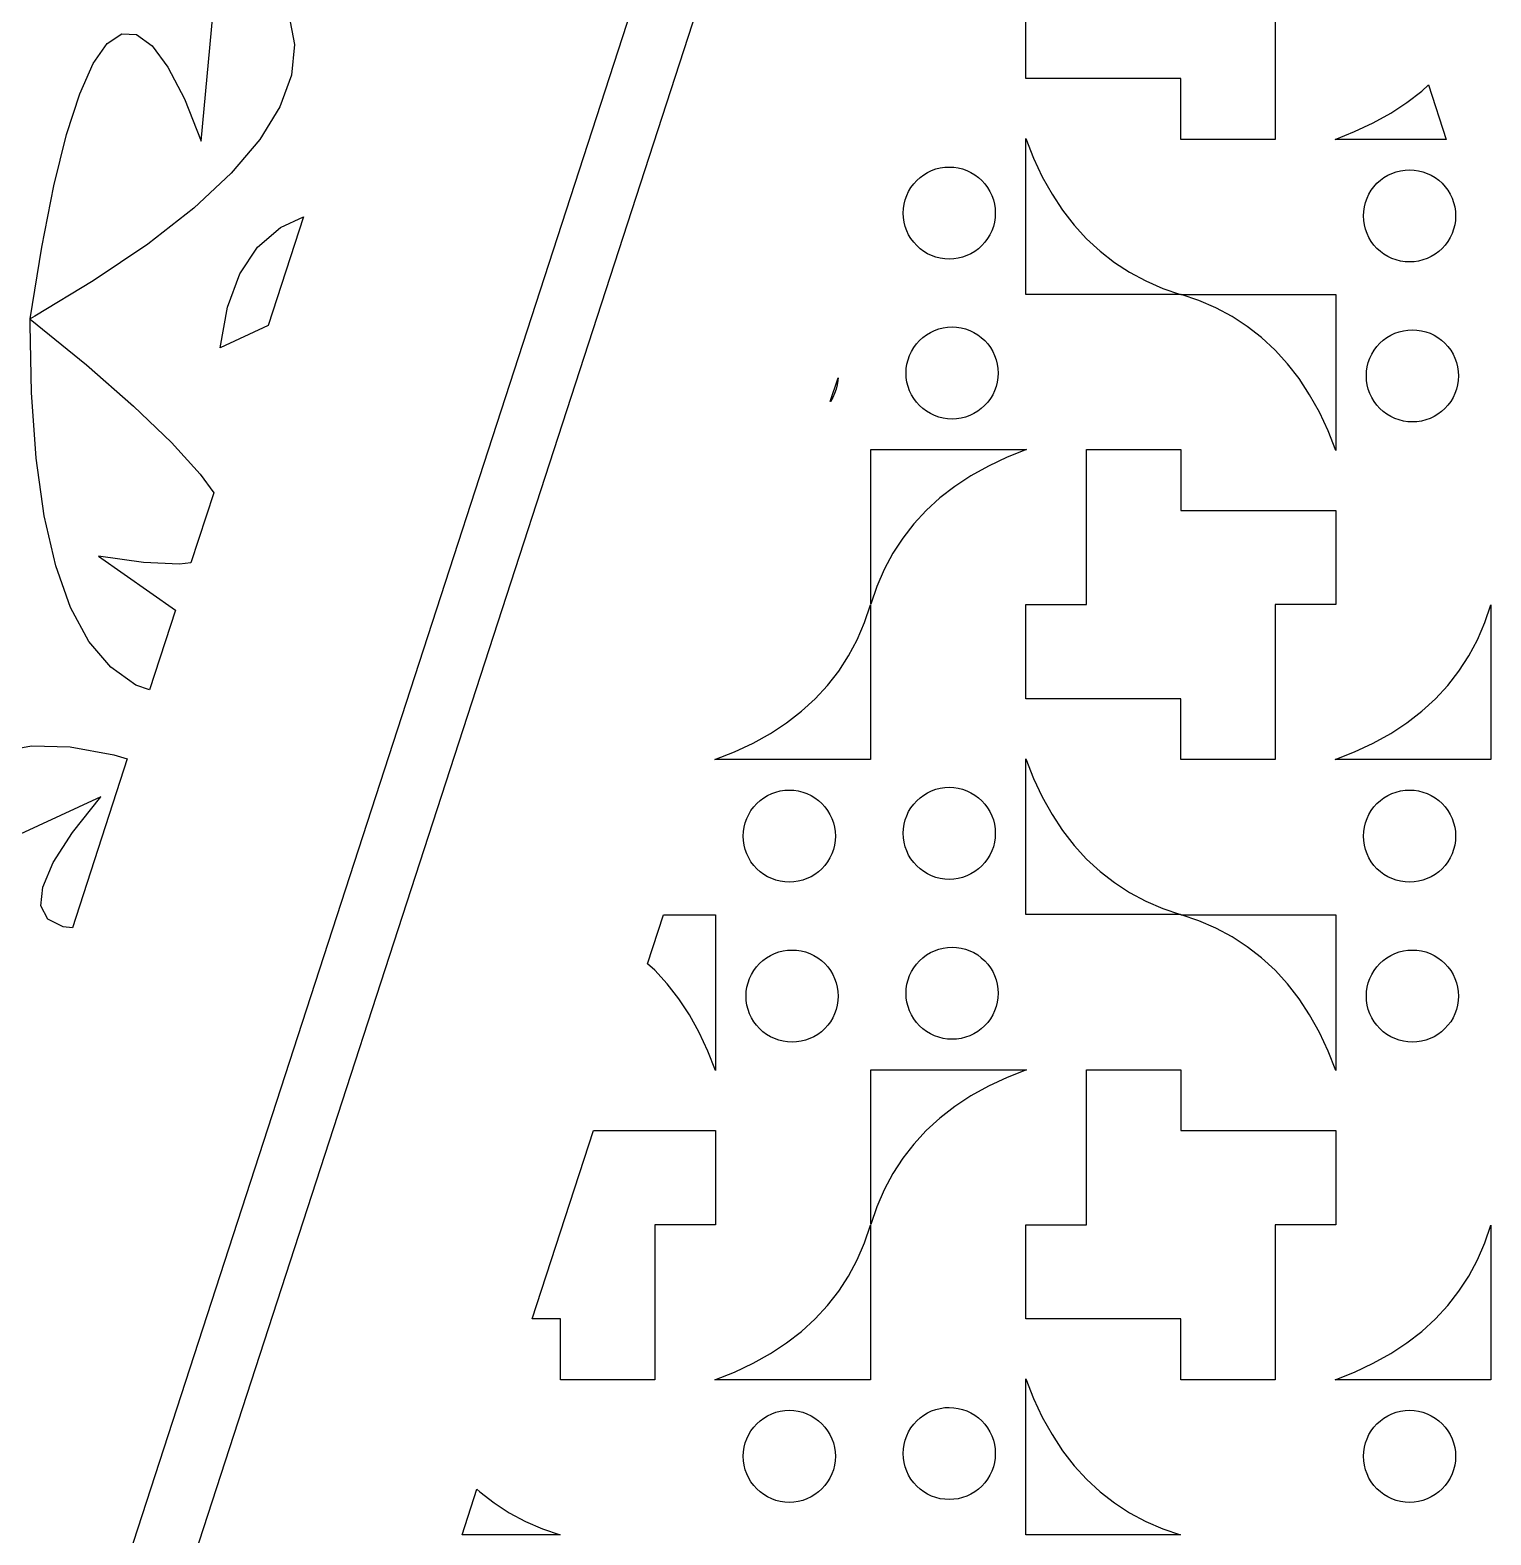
# Model space of a CAD drawing. Header units: metres. Extents: x 20 to 1108, y 20 to 485.
# Drawn here: x 117.5 to 188.2, y 338.8 to 411.6 of the extents above; entities that cross this region are included whole.
import ezdxf

# ---------------------------------------------------------------- set-up
doc = ezdxf.new("R2010")
doc.units = ezdxf.units.M

msp = doc.modelspace()

# ---------------------------------------------------------------- linework, layer by layer
for p, q in [((95, 253.826), (170, 484.652)), ((173.154, 484.652), (98.1544, 253.826)), ((125.778, 406.243), (126.695, 416.355)), ((165.657, 409.27), (165.657, 413.823)), ((177.711, 413.829), (177.711, 406.329)), ((130.009, 412.357), (130.282, 410.924)), ((121.228, 410.959), (121.928, 411.426)), ((121.928, 411.426), (122.65, 411.393)), ((122.65, 411.393), (123.396, 410.859)), ((120.551, 409.993), (121.228, 410.959)), ((123.396, 410.859), (124.165, 409.824)), ((130.282, 410.924), (130.142, 409.439)), ((119.896, 408.525), (120.551, 409.993)), ((124.165, 409.824), (124.958, 408.289)), ((130.142, 409.439), (129.583, 407.905)), ((173.157, 409.27), (165.657, 409.27)), ((173.157, 406.329), (173.157, 409.27)), ((119.263, 406.556), (119.896, 408.525)), ((184.086, 408.109), (184.807, 408.667)), ((184.807, 408.667), (185.13, 408.963)), ((185.13, 408.963), (185.985, 406.329)), ((124.958, 408.289), (125.778, 406.243)), ((129.583, 407.905), (128.609, 406.32)), ((183.304, 407.595), (184.086, 408.109)), ((181.56, 406.703), (182.462, 407.127)), ((182.462, 407.127), (183.304, 407.595)), ((118.653, 404.086), (119.263, 406.556)), ((128.609, 406.32), (127.22, 404.686)), ((165.657, 398.829), (165.657, 406.369)), ((165.657, 406.369), (166.031, 405.421)), ((177.711, 406.329), (173.157, 406.329)), ((180.611, 406.329), (181.56, 406.703)), ((185.985, 406.329), (180.611, 406.329)), ((160.718, 404.615), (160.905, 404.728)), ((160.905, 404.728), (161.103, 404.821)), ((161.103, 404.821), (161.309, 404.896)), ((161.309, 404.896), (161.521, 404.948)), ((161.521, 404.948), (161.736, 404.981)), ((161.736, 404.981), (161.955, 404.99)), ((161.955, 404.99), (162.174, 404.981)), ((162.174, 404.981), (162.39, 404.948)), ((162.39, 404.948), (162.602, 404.896)), ((162.602, 404.896), (162.807, 404.821)), ((162.807, 404.821), (163.005, 404.728)), ((163.005, 404.728), (163.193, 404.615)), ((166.031, 405.421), (166.455, 404.52)), ((183.365, 404.685), (183.57, 404.758)), ((183.57, 404.758), (183.783, 404.813)), ((183.783, 404.813), (183.999, 404.844)), ((183.999, 404.844), (184.217, 404.855)), ((184.217, 404.855), (184.436, 404.843)), ((184.436, 404.843), (184.652, 404.812)), ((184.652, 404.812), (184.864, 404.758)), ((184.864, 404.758), (185.069, 404.685)), ((118.066, 401.114), (118.653, 404.086)), ((127.22, 404.686), (125.414, 403.001)), ((159.99, 403.814), (160.103, 404.001)), ((160.103, 404.001), (160.233, 404.176)), ((160.233, 404.176), (160.38, 404.338)), ((160.38, 404.338), (160.541, 404.485)), ((160.541, 404.485), (160.718, 404.615)), ((163.193, 404.615), (163.368, 404.485)), ((163.368, 404.485), (163.53, 404.338)), ((163.53, 404.338), (163.677, 404.176)), ((163.677, 404.176), (163.808, 404.001)), ((163.808, 404.001), (163.919, 403.814)), ((166.455, 404.52), (166.924, 403.676)), ((182.365, 403.864), (182.495, 404.04)), ((182.495, 404.04), (182.642, 404.202)), ((182.642, 404.202), (182.804, 404.349)), ((182.804, 404.349), (182.98, 404.479)), ((182.98, 404.479), (183.167, 404.591)), ((183.167, 404.591), (183.365, 404.685)), ((185.069, 404.685), (185.268, 404.591)), ((185.268, 404.591), (185.455, 404.479)), ((185.455, 404.479), (185.63, 404.349)), ((185.63, 404.349), (185.793, 404.202)), ((185.793, 404.202), (185.94, 404.04)), ((185.94, 404.04), (186.069, 403.864)), ((159.771, 403.198), (159.823, 403.41)), ((159.823, 403.41), (159.898, 403.615)), ((159.898, 403.615), (159.99, 403.814)), ((163.919, 403.814), (164.013, 403.615)), ((164.013, 403.615), (164.087, 403.41)), ((164.087, 403.41), (164.14, 403.197)), ((166.924, 403.676), (167.438, 402.896)), ((182.032, 403.063), (182.085, 403.274)), ((182.085, 403.274), (182.159, 403.48)), ((182.159, 403.48), (182.253, 403.677)), ((182.253, 403.677), (182.365, 403.864)), ((186.069, 403.864), (186.182, 403.677)), ((186.182, 403.677), (186.275, 403.48)), ((186.275, 403.48), (186.349, 403.274)), ((186.349, 403.274), (186.402, 403.062)), ((125.414, 403.001), (123.191, 401.267)), ((130.715, 402.579), (129.006, 397.318)), ((129.606, 402.072), (130.715, 402.579)), ((159.728, 402.763), (159.738, 402.983)), ((159.737, 402.545), (159.728, 402.763)), ((159.771, 402.329), (159.737, 402.545)), ((159.738, 402.983), (159.771, 403.198)), ((164.14, 403.197), (164.172, 402.982)), ((164.172, 402.544), (164.14, 402.328)), ((164.172, 402.982), (164.182, 402.763)), ((164.182, 402.763), (164.172, 402.544)), ((167.438, 402.896), (167.996, 402.174)), ((181.99, 402.627), (182.001, 402.845)), ((182, 402.408), (181.99, 402.627)), ((182.001, 402.845), (182.032, 403.063)), ((186.402, 403.062), (186.434, 402.845)), ((186.434, 402.845), (186.444, 402.627)), ((186.444, 402.627), (186.434, 402.408)), ((128.503, 401.119), (129.606, 402.072)), ((159.823, 402.116), (159.771, 402.329)), ((159.898, 401.911), (159.823, 402.116)), ((159.99, 401.713), (159.898, 401.911)), ((164.013, 401.91), (163.919, 401.713)), ((164.087, 402.116), (164.013, 401.91)), ((164.14, 402.328), (164.087, 402.116)), ((167.996, 402.174), (168.599, 401.515)), ((182.032, 402.193), (182, 402.408)), ((182.085, 401.981), (182.032, 402.193)), ((182.159, 401.775), (182.085, 401.981)), ((186.349, 401.981), (186.275, 401.775)), ((186.401, 402.192), (186.349, 401.981)), ((186.434, 402.408), (186.401, 402.192)), ((117.504, 397.649), (118.066, 401.114)), ((123.191, 401.267), (120.553, 399.482)), ((127.649, 399.83), (128.503, 401.119)), ((160.103, 401.526), (159.99, 401.713)), ((160.233, 401.351), (160.103, 401.526)), ((160.38, 401.189), (160.233, 401.351)), ((160.541, 401.041), (160.38, 401.189)), ((163.53, 401.189), (163.368, 401.041)), ((163.677, 401.351), (163.53, 401.189)), ((163.807, 401.526), (163.677, 401.351)), ((163.919, 401.713), (163.807, 401.526)), ((168.599, 401.515), (169.246, 400.914)), ((182.253, 401.577), (182.159, 401.775)), ((182.365, 401.39), (182.253, 401.577)), ((182.495, 401.213), (182.365, 401.39)), ((182.642, 401.052), (182.495, 401.213)), ((185.94, 401.213), (185.792, 401.051)), ((186.069, 401.39), (185.94, 401.213)), ((186.182, 401.577), (186.069, 401.39)), ((186.275, 401.775), (186.182, 401.577)), ((160.718, 400.911), (160.541, 401.041)), ((160.905, 400.799), (160.718, 400.911)), ((161.103, 400.705), (160.905, 400.799)), ((161.309, 400.631), (161.103, 400.705)), ((161.52, 400.578), (161.309, 400.631)), ((161.736, 400.547), (161.52, 400.578)), ((161.955, 400.536), (161.736, 400.547)), ((162.173, 400.546), (161.955, 400.536)), ((162.389, 400.578), (162.173, 400.546)), ((162.602, 400.631), (162.389, 400.578)), ((162.807, 400.705), (162.602, 400.631)), ((163.005, 400.799), (162.807, 400.705)), ((163.193, 400.911), (163.005, 400.799)), ((163.368, 401.041), (163.193, 400.911)), ((169.246, 400.914), (169.939, 400.375)), ((169.939, 400.375), (170.675, 399.897)), ((182.804, 400.905), (182.642, 401.052)), ((182.98, 400.776), (182.804, 400.905)), ((183.167, 400.662), (182.98, 400.776)), ((183.365, 400.569), (183.167, 400.662)), ((183.57, 400.495), (183.365, 400.569)), ((183.782, 400.443), (183.57, 400.495)), ((183.999, 400.41), (183.782, 400.443)), ((184.217, 400.4), (183.999, 400.41)), ((184.436, 400.409), (184.217, 400.4)), ((184.651, 400.443), (184.436, 400.409)), ((184.864, 400.495), (184.651, 400.443)), ((185.069, 400.569), (184.864, 400.495)), ((185.268, 400.662), (185.069, 400.569)), ((185.455, 400.776), (185.268, 400.662)), ((185.63, 400.905), (185.455, 400.776)), ((185.792, 401.051), (185.63, 400.905)), ((127.048, 398.205), (127.649, 399.83)), ((170.675, 399.897), (171.456, 399.479)), ((120.553, 399.482), (117.726, 397.777)), ((171.456, 399.479), (172.283, 399.12)), ((172.283, 399.12), (173.137, 398.829)), ((126.697, 396.25), (127.048, 398.205)), ((173.137, 398.829), (165.657, 398.829)), ((174.025, 398.532), (173.172, 398.823)), ((173.172, 398.823), (180.651, 398.823)), ((174.853, 398.174), (174.025, 398.532)), ((175.634, 397.756), (174.853, 398.174)), ((180.651, 398.823), (180.651, 391.283)), ((117.503, 397.35), (117.503, 397.636)), ((117.503, 397.636), (120.224, 395.416)), ((117.726, 397.777), (117.504, 397.649)), ((176.37, 397.277), (175.634, 397.756)), ((117.565, 394.08), (117.503, 397.35)), ((129.006, 397.318), (126.697, 396.25)), ((160.516, 396.601), (160.679, 396.747)), ((160.679, 396.747), (160.854, 396.877)), ((160.854, 396.877), (161.041, 396.99)), ((161.041, 396.99), (161.239, 397.083)), ((161.239, 397.083), (161.444, 397.157)), ((161.444, 397.157), (161.657, 397.21)), ((161.657, 397.21), (161.873, 397.243)), ((161.873, 397.243), (162.092, 397.253)), ((162.092, 397.253), (162.31, 397.242)), ((162.31, 397.242), (162.526, 397.21)), ((162.526, 397.21), (162.738, 397.157)), ((162.738, 397.157), (162.943, 397.083)), ((162.943, 397.083), (163.142, 396.99)), ((163.142, 396.99), (163.329, 396.877)), ((163.329, 396.877), (163.505, 396.747)), ((163.505, 396.747), (163.667, 396.601)), ((177.063, 396.738), (176.37, 397.277)), ((177.71, 396.138), (177.063, 396.738)), ((182.941, 396.611), (183.115, 396.741)), ((183.115, 396.741), (183.304, 396.854)), ((183.304, 396.854), (183.502, 396.947)), ((183.502, 396.947), (183.707, 397.022)), ((183.707, 397.022), (183.92, 397.074)), ((183.92, 397.074), (184.136, 397.107)), ((184.136, 397.107), (184.354, 397.116)), ((184.354, 397.116), (184.572, 397.106)), ((184.572, 397.106), (184.789, 397.074)), ((184.789, 397.074), (185, 397.022)), ((185, 397.022), (185.206, 396.947)), ((185.206, 396.947), (185.403, 396.854)), ((185.403, 396.854), (185.591, 396.741)), ((185.591, 396.741), (185.768, 396.611)), ((160.033, 395.878), (160.127, 396.075)), ((160.127, 396.075), (160.239, 396.263)), ((160.239, 396.263), (160.369, 396.44)), ((160.369, 396.44), (160.516, 396.601)), ((163.667, 396.601), (163.814, 396.44)), ((163.814, 396.44), (163.943, 396.263)), ((163.943, 396.263), (164.056, 396.075)), ((164.056, 396.075), (164.15, 395.878)), ((178.313, 395.479), (177.71, 396.138)), ((182.39, 395.94), (182.501, 396.126)), ((182.501, 396.126), (182.632, 396.302)), ((182.632, 396.302), (182.778, 396.464)), ((182.778, 396.464), (182.941, 396.611)), ((185.768, 396.611), (185.929, 396.464)), ((185.929, 396.464), (186.075, 396.302)), ((186.075, 396.302), (186.206, 396.126)), ((186.206, 396.126), (186.318, 395.94)), ((120.224, 395.416), (122.503, 393.423)), ((159.864, 395.026), (159.875, 395.244)), ((159.875, 395.244), (159.906, 395.461)), ((159.906, 395.461), (159.96, 395.672)), ((159.96, 395.672), (160.033, 395.878)), ((164.15, 395.878), (164.224, 395.672)), ((164.224, 395.672), (164.276, 395.46)), ((164.276, 395.46), (164.309, 395.244)), ((164.309, 395.244), (164.318, 395.026)), ((178.871, 394.757), (178.313, 395.479)), ((182.137, 395.109), (182.169, 395.324)), ((182.169, 395.324), (182.222, 395.536)), ((182.222, 395.536), (182.296, 395.741)), ((182.296, 395.741), (182.39, 395.94)), ((186.318, 395.94), (186.411, 395.741)), ((186.411, 395.741), (186.485, 395.536)), ((186.485, 395.536), (186.538, 395.323)), ((186.538, 395.323), (186.571, 395.108)), ((156.202, 393.648), (156.576, 394.799)), ((156.57, 394.67), (156.538, 394.454)), ((156.576, 394.799), (156.57, 394.67)), ((159.875, 394.808), (159.864, 395.026)), ((159.906, 394.591), (159.875, 394.808)), ((159.96, 394.379), (159.906, 394.591)), ((164.276, 394.59), (164.224, 394.379)), ((164.308, 394.808), (164.276, 394.59)), ((164.318, 395.026), (164.308, 394.808)), ((179.385, 393.977), (178.871, 394.757)), ((182.127, 394.89), (182.137, 395.109)), ((182.137, 394.671), (182.127, 394.89)), ((182.169, 394.455), (182.137, 394.671)), ((186.57, 394.67), (186.538, 394.454)), ((186.581, 394.89), (186.57, 394.67)), ((186.571, 395.108), (186.581, 394.89)), ((117.792, 390.902), (117.565, 394.08)), ((156.318, 393.839), (156.206, 393.651)), ((156.411, 394.036), (156.318, 393.839)), ((156.485, 394.242), (156.411, 394.036)), ((156.538, 394.454), (156.485, 394.242)), ((160.033, 394.173), (159.96, 394.379)), ((160.127, 393.976), (160.033, 394.173)), ((160.239, 393.788), (160.127, 393.976)), ((160.369, 393.612), (160.239, 393.788)), ((163.943, 393.787), (163.814, 393.612)), ((164.056, 393.976), (163.943, 393.787)), ((164.15, 394.173), (164.056, 393.976)), ((164.224, 394.379), (164.15, 394.173)), ((179.854, 393.133), (179.385, 393.977)), ((182.222, 394.242), (182.169, 394.455)), ((182.296, 394.037), (182.222, 394.242)), ((182.39, 393.839), (182.296, 394.037)), ((182.501, 393.651), (182.39, 393.839)), ((186.318, 393.839), (186.206, 393.651)), ((186.411, 394.036), (186.318, 393.839)), ((186.485, 394.242), (186.411, 394.036)), ((186.538, 394.454), (186.485, 394.242)), ((122.503, 393.423), (124.338, 391.66)), ((156.206, 393.651), (156.202, 393.648)), ((160.516, 393.45), (160.369, 393.612)), ((160.679, 393.304), (160.516, 393.45)), ((160.854, 393.174), (160.679, 393.304)), ((161.041, 393.062), (160.854, 393.174)), ((161.239, 392.968), (161.041, 393.062)), ((163.142, 393.062), (162.943, 392.968)), ((163.329, 393.174), (163.142, 393.062)), ((163.505, 393.304), (163.329, 393.174)), ((163.666, 393.45), (163.505, 393.304)), ((163.814, 393.612), (163.666, 393.45)), ((180.277, 392.232), (179.854, 393.133)), ((182.632, 393.477), (182.501, 393.651)), ((182.778, 393.315), (182.632, 393.477)), ((182.941, 393.167), (182.778, 393.315)), ((183.115, 393.037), (182.941, 393.167)), ((185.768, 393.167), (185.591, 393.037)), ((185.929, 393.315), (185.768, 393.167)), ((186.075, 393.477), (185.929, 393.315)), ((186.206, 393.651), (186.075, 393.477)), ((161.444, 392.895), (161.239, 392.968)), ((161.656, 392.841), (161.444, 392.895)), ((161.873, 392.81), (161.656, 392.841)), ((162.092, 392.798), (161.873, 392.81)), ((162.31, 392.809), (162.092, 392.798)), ((162.525, 392.84), (162.31, 392.809)), ((162.738, 392.895), (162.525, 392.84)), ((162.943, 392.968), (162.738, 392.895)), ((183.304, 392.925), (183.115, 393.037)), ((183.502, 392.831), (183.304, 392.925)), ((183.707, 392.757), (183.502, 392.831)), ((183.919, 392.704), (183.707, 392.757)), ((184.135, 392.672), (183.919, 392.704)), ((184.354, 392.662), (184.135, 392.672)), ((184.572, 392.672), (184.354, 392.662)), ((184.788, 392.704), (184.572, 392.672)), ((185, 392.757), (184.788, 392.704)), ((185.206, 392.831), (185, 392.757)), ((185.403, 392.925), (185.206, 392.831)), ((185.591, 393.037), (185.403, 392.925)), ((124.338, 391.66), (125.727, 390.127)), ((180.651, 391.283), (180.277, 392.232)), ((118.183, 388.111), (117.792, 390.902)), ((158.157, 391.323), (165.697, 391.323)), ((158.157, 383.844), (158.157, 391.323)), ((164.749, 390.949), (163.847, 390.526)), ((165.697, 391.323), (164.749, 390.949)), ((168.598, 383.823), (168.598, 391.323)), ((168.598, 391.323), (173.151, 391.323)), ((173.151, 391.323), (173.151, 388.383)), ((163.847, 390.526), (163.005, 390.058)), ((125.727, 390.127), (126.378, 389.23)), ((162.223, 389.543), (161.502, 388.985)), ((163.005, 390.058), (162.223, 389.543)), ((126.378, 389.23), (125.278, 385.846)), ((161.502, 388.985), (160.843, 388.382)), ((118.739, 385.704), (118.183, 388.111)), ((160.843, 388.382), (160.242, 387.734)), ((173.151, 388.383), (180.651, 388.383)), ((180.651, 388.383), (180.651, 383.829)), ((160.242, 387.734), (159.703, 387.042)), ((159.703, 387.042), (159.224, 386.307)), ((122.99, 385.861), (120.809, 386.174)), ((120.809, 386.174), (124.532, 383.549)), ((124.717, 385.78), (122.99, 385.861)), ((125.278, 385.846), (124.717, 385.78)), ((159.224, 386.307), (158.807, 385.525)), ((119.46, 383.683), (118.739, 385.704)), ((158.807, 385.525), (158.448, 384.698)), ((158.448, 384.698), (158.157, 383.844)), ((120.346, 382.047), (119.46, 383.683)), ((157.86, 382.954), (158.151, 383.809)), ((158.151, 383.809), (158.151, 376.329)), ((165.657, 379.27), (165.657, 383.823)), ((165.657, 383.823), (168.598, 383.823)), ((180.651, 383.829), (177.711, 383.829)), ((177.711, 383.829), (177.711, 376.329)), ((187.86, 382.954), (188.151, 383.809)), ((188.151, 383.809), (188.151, 376.329)), ((124.532, 383.549), (123.281, 379.699)), ((157.502, 382.128), (157.86, 382.954)), ((187.502, 382.128), (187.86, 382.954)), ((121.395, 380.797), (120.346, 382.047)), ((157.085, 381.346), (157.502, 382.128)), ((187.085, 381.346), (187.502, 382.128)), ((122.609, 379.933), (121.395, 380.797)), ((156.606, 380.61), (157.085, 381.346)), ((186.606, 380.61), (187.085, 381.346)), ((156.066, 379.918), (156.606, 380.61)), ((186.066, 379.918), (186.606, 380.61)), ((123.281, 379.699), (122.609, 379.933)), ((154.807, 378.667), (155.466, 379.271)), ((155.466, 379.271), (156.066, 379.918)), ((173.157, 379.27), (165.657, 379.27)), ((173.157, 376.329), (173.157, 379.27)), ((184.807, 378.667), (185.466, 379.271)), ((185.466, 379.271), (186.066, 379.918)), ((154.086, 378.109), (154.807, 378.667)), ((184.086, 378.109), (184.807, 378.667)), ((153.304, 377.595), (154.086, 378.109)), ((183.304, 377.595), (184.086, 378.109)), ((151.56, 376.703), (152.462, 377.127)), ((152.462, 377.127), (153.304, 377.595)), ((181.56, 376.703), (182.462, 377.127)), ((182.462, 377.127), (183.304, 377.595)), ((115.964, 376.711), (117.57, 376.995)), ((117.57, 376.995), (119.431, 376.944)), ((119.431, 376.944), (121.541, 376.559)), ((122.195, 376.359), (119.543, 368.194)), ((121.541, 376.559), (122.195, 376.359)), ((150.611, 376.329), (151.56, 376.703)), ((158.151, 376.329), (150.611, 376.329)), ((165.657, 368.829), (165.657, 376.369)), ((165.657, 376.369), (166.031, 375.421)), ((177.711, 376.329), (173.157, 376.329)), ((180.611, 376.329), (181.56, 376.703)), ((188.151, 376.329), (180.611, 376.329)), ((161.103, 374.821), (161.309, 374.896)), ((161.309, 374.896), (161.521, 374.948)), ((161.521, 374.948), (161.736, 374.981)), ((161.736, 374.981), (161.955, 374.99)), ((161.955, 374.99), (162.174, 374.981)), ((162.174, 374.981), (162.39, 374.948)), ((162.39, 374.948), (162.602, 374.896)), ((162.602, 374.896), (162.807, 374.821)), ((166.031, 375.421), (166.455, 374.52)), ((120.913, 374.531), (111.697, 370.27)), ((119.552, 372.799), (120.913, 374.531)), ((152.495, 374.04), (152.642, 374.202)), ((152.642, 374.202), (152.804, 374.349)), ((152.804, 374.349), (152.98, 374.479)), ((152.98, 374.479), (153.167, 374.591)), ((153.167, 374.591), (153.365, 374.685)), ((153.365, 374.685), (153.57, 374.758)), ((153.57, 374.758), (153.783, 374.813)), ((153.783, 374.813), (153.999, 374.844)), ((153.999, 374.844), (154.217, 374.855)), ((154.217, 374.855), (154.436, 374.843)), ((154.436, 374.843), (154.652, 374.812)), ((154.652, 374.812), (154.864, 374.758)), ((154.864, 374.758), (155.069, 374.685)), ((155.069, 374.685), (155.268, 374.591)), ((155.268, 374.591), (155.455, 374.479)), ((155.455, 374.479), (155.63, 374.349)), ((155.63, 374.349), (155.793, 374.202)), ((155.793, 374.202), (155.94, 374.04)), ((160.103, 374.001), (160.233, 374.176)), ((160.233, 374.176), (160.38, 374.338)), ((160.38, 374.338), (160.541, 374.485)), ((160.541, 374.485), (160.718, 374.615)), ((160.718, 374.615), (160.905, 374.728)), ((160.905, 374.728), (161.103, 374.821)), ((162.807, 374.821), (163.005, 374.728)), ((163.005, 374.728), (163.193, 374.615)), ((163.193, 374.615), (163.368, 374.485)), ((163.368, 374.485), (163.53, 374.338)), ((163.53, 374.338), (163.677, 374.176)), ((163.677, 374.176), (163.808, 374.001)), ((166.455, 374.52), (166.924, 373.676)), ((182.495, 374.04), (182.642, 374.202)), ((182.642, 374.202), (182.804, 374.349)), ((182.804, 374.349), (182.98, 374.479)), ((182.98, 374.479), (183.167, 374.591)), ((183.167, 374.591), (183.365, 374.685)), ((183.365, 374.685), (183.57, 374.758)), ((183.57, 374.758), (183.783, 374.813)), ((183.783, 374.813), (183.999, 374.844)), ((183.999, 374.844), (184.217, 374.855)), ((184.217, 374.855), (184.436, 374.843)), ((184.436, 374.843), (184.652, 374.812)), ((184.652, 374.812), (184.864, 374.758)), ((184.864, 374.758), (185.069, 374.685)), ((185.069, 374.685), (185.268, 374.591)), ((185.268, 374.591), (185.455, 374.479)), ((185.455, 374.479), (185.63, 374.349)), ((185.63, 374.349), (185.793, 374.202)), ((185.793, 374.202), (185.94, 374.04)), ((152.085, 373.274), (152.159, 373.48)), ((152.159, 373.48), (152.253, 373.677)), ((152.253, 373.677), (152.365, 373.864)), ((152.365, 373.864), (152.495, 374.04)), ((155.94, 374.04), (156.069, 373.864)), ((156.069, 373.864), (156.182, 373.677)), ((156.182, 373.677), (156.275, 373.48)), ((156.275, 373.48), (156.349, 373.274)), ((159.771, 373.198), (159.823, 373.41)), ((159.823, 373.41), (159.898, 373.615)), ((159.898, 373.615), (159.99, 373.814)), ((159.99, 373.814), (160.103, 374.001)), ((163.808, 374.001), (163.919, 373.814)), ((163.919, 373.814), (164.013, 373.615)), ((164.013, 373.615), (164.087, 373.41)), ((164.087, 373.41), (164.14, 373.197)), ((166.924, 373.676), (167.438, 372.896)), ((182.085, 373.274), (182.159, 373.48)), ((182.159, 373.48), (182.253, 373.677)), ((182.253, 373.677), (182.365, 373.864)), ((182.365, 373.864), (182.495, 374.04)), ((185.94, 374.04), (186.069, 373.864)), ((186.069, 373.864), (186.182, 373.677)), ((186.182, 373.677), (186.275, 373.48)), ((186.275, 373.48), (186.349, 373.274)), ((118.618, 371.344), (119.552, 372.799)), ((151.99, 372.627), (152.001, 372.845)), ((152.001, 372.845), (152.032, 373.063)), ((152.032, 373.063), (152.085, 373.274)), ((156.349, 373.274), (156.402, 373.062)), ((156.402, 373.062), (156.434, 372.845)), ((156.434, 372.845), (156.444, 372.627)), ((159.728, 372.763), (159.738, 372.983)), ((159.737, 372.545), (159.728, 372.763)), ((159.738, 372.983), (159.771, 373.198)), ((164.14, 373.197), (164.172, 372.982)), ((164.172, 372.982), (164.182, 372.763)), ((164.182, 372.763), (164.172, 372.544)), ((167.438, 372.896), (167.996, 372.174)), ((181.99, 372.627), (182.001, 372.845)), ((182.001, 372.845), (182.032, 373.063)), ((182.032, 373.063), (182.085, 373.274)), ((186.349, 373.274), (186.402, 373.062)), ((186.402, 373.062), (186.434, 372.845)), ((186.434, 372.845), (186.444, 372.627)), ((152, 372.408), (151.99, 372.627)), ((152.032, 372.193), (152, 372.408)), ((152.085, 371.981), (152.032, 372.193)), ((152.159, 371.775), (152.085, 371.981)), ((156.349, 371.981), (156.275, 371.775)), ((156.401, 372.192), (156.349, 371.981)), ((156.434, 372.408), (156.401, 372.192)), ((156.444, 372.627), (156.434, 372.408)), ((159.771, 372.329), (159.737, 372.545)), ((159.823, 372.116), (159.771, 372.329)), ((159.898, 371.911), (159.823, 372.116)), ((164.087, 372.116), (164.013, 371.91)), ((164.14, 372.328), (164.087, 372.116)), ((164.172, 372.544), (164.14, 372.328)), ((167.996, 372.174), (168.599, 371.515)), ((182, 372.408), (181.99, 372.627)), ((182.032, 372.193), (182, 372.408)), ((182.085, 371.981), (182.032, 372.193)), ((182.159, 371.775), (182.085, 371.981)), ((186.349, 371.981), (186.275, 371.775)), ((186.401, 372.192), (186.349, 371.981)), ((186.434, 372.408), (186.401, 372.192)), ((186.444, 372.627), (186.434, 372.408)), ((118.107, 370.16), (118.618, 371.344)), ((152.253, 371.577), (152.159, 371.775)), ((152.365, 371.39), (152.253, 371.577)), ((152.495, 371.213), (152.365, 371.39)), ((156.069, 371.39), (155.94, 371.213)), ((156.182, 371.577), (156.069, 371.39)), ((156.275, 371.775), (156.182, 371.577)), ((159.99, 371.713), (159.898, 371.911)), ((160.103, 371.526), (159.99, 371.713)), ((160.233, 371.351), (160.103, 371.526)), ((160.38, 371.189), (160.233, 371.351)), ((163.677, 371.351), (163.53, 371.189)), ((163.807, 371.526), (163.677, 371.351)), ((163.919, 371.713), (163.807, 371.526)), ((164.013, 371.91), (163.919, 371.713)), ((168.599, 371.515), (169.246, 370.914)), ((182.253, 371.577), (182.159, 371.775)), ((182.365, 371.39), (182.253, 371.577)), ((182.495, 371.213), (182.365, 371.39)), ((186.069, 371.39), (185.94, 371.213)), ((186.182, 371.577), (186.069, 371.39)), ((186.275, 371.775), (186.182, 371.577)), ((152.642, 371.052), (152.495, 371.213)), ((152.804, 370.905), (152.642, 371.052)), ((152.98, 370.776), (152.804, 370.905)), ((153.167, 370.662), (152.98, 370.776)), ((153.365, 370.569), (153.167, 370.662)), ((153.57, 370.495), (153.365, 370.569)), ((153.782, 370.443), (153.57, 370.495)), ((154.864, 370.495), (154.651, 370.443)), ((155.069, 370.569), (154.864, 370.495)), ((155.268, 370.662), (155.069, 370.569)), ((155.455, 370.776), (155.268, 370.662)), ((155.63, 370.905), (155.455, 370.776)), ((155.792, 371.051), (155.63, 370.905)), ((155.94, 371.213), (155.792, 371.051)), ((160.541, 371.041), (160.38, 371.189)), ((160.718, 370.911), (160.541, 371.041)), ((160.905, 370.799), (160.718, 370.911)), ((161.103, 370.705), (160.905, 370.799)), ((161.309, 370.631), (161.103, 370.705)), ((161.52, 370.578), (161.309, 370.631)), ((161.736, 370.547), (161.52, 370.578)), ((161.955, 370.536), (161.736, 370.547)), ((162.173, 370.546), (161.955, 370.536)), ((162.389, 370.578), (162.173, 370.546)), ((162.602, 370.631), (162.389, 370.578)), ((162.807, 370.705), (162.602, 370.631)), ((163.005, 370.799), (162.807, 370.705)), ((163.193, 370.911), (163.005, 370.799)), ((163.368, 371.041), (163.193, 370.911)), ((163.53, 371.189), (163.368, 371.041)), ((169.246, 370.914), (169.939, 370.375)), ((182.642, 371.052), (182.495, 371.213)), ((182.804, 370.905), (182.642, 371.052)), ((182.98, 370.776), (182.804, 370.905)), ((183.167, 370.662), (182.98, 370.776)), ((183.365, 370.569), (183.167, 370.662)), ((183.57, 370.495), (183.365, 370.569)), ((183.782, 370.443), (183.57, 370.495)), ((184.864, 370.495), (184.651, 370.443)), ((185.069, 370.569), (184.864, 370.495)), ((185.268, 370.662), (185.069, 370.569)), ((185.455, 370.776), (185.268, 370.662)), ((185.63, 370.905), (185.455, 370.776)), ((185.792, 371.051), (185.63, 370.905)), ((185.94, 371.213), (185.792, 371.051)), ((118.018, 369.247), (118.107, 370.16)), ((153.999, 370.41), (153.782, 370.443)), ((154.217, 370.4), (153.999, 370.41)), ((154.436, 370.409), (154.217, 370.4)), ((154.651, 370.443), (154.436, 370.409)), ((169.939, 370.375), (170.675, 369.897)), ((170.675, 369.897), (171.456, 369.479)), ((183.999, 370.41), (183.782, 370.443)), ((184.217, 370.4), (183.999, 370.41)), ((184.436, 370.409), (184.217, 370.4)), ((184.651, 370.443), (184.436, 370.409)), ((118.35, 368.606), (118.018, 369.247)), ((171.456, 369.479), (172.283, 369.12)), ((172.283, 369.12), (173.137, 368.829)), ((119.104, 368.233), (118.35, 368.606)), ((147.367, 366.456), (148.137, 368.823)), ((148.137, 368.823), (150.651, 368.823)), ((150.651, 368.823), (150.651, 361.283)), ((173.137, 368.829), (165.657, 368.829)), ((174.025, 368.532), (173.172, 368.823)), ((173.172, 368.823), (180.651, 368.823)), ((174.853, 368.174), (174.025, 368.532)), ((180.651, 368.823), (180.651, 361.283)), ((119.543, 368.194), (119.104, 368.233)), ((175.634, 367.756), (174.853, 368.174)), ((176.37, 367.277), (175.634, 367.756)), ((153.115, 366.741), (153.304, 366.854)), ((153.304, 366.854), (153.502, 366.947)), ((153.502, 366.947), (153.707, 367.022)), ((153.707, 367.022), (153.92, 367.074)), ((153.92, 367.074), (154.136, 367.107)), ((154.136, 367.107), (154.354, 367.116)), ((154.354, 367.116), (154.572, 367.106)), ((154.572, 367.106), (154.789, 367.074)), ((154.789, 367.074), (155, 367.022)), ((155, 367.022), (155.206, 366.947)), ((155.206, 366.947), (155.403, 366.854)), ((155.403, 366.854), (155.591, 366.741)), ((160.679, 366.747), (160.854, 366.877)), ((160.854, 366.877), (161.041, 366.99)), ((161.041, 366.99), (161.239, 367.083)), ((161.239, 367.083), (161.444, 367.157)), ((161.444, 367.157), (161.657, 367.21)), ((161.657, 367.21), (161.873, 367.243)), ((161.873, 367.243), (162.092, 367.253)), ((162.092, 367.253), (162.31, 367.242)), ((162.31, 367.242), (162.526, 367.21)), ((162.526, 367.21), (162.738, 367.157)), ((162.738, 367.157), (162.943, 367.083)), ((162.943, 367.083), (163.142, 366.99)), ((163.142, 366.99), (163.329, 366.877)), ((163.329, 366.877), (163.505, 366.747)), ((177.063, 366.738), (176.37, 367.277)), ((183.115, 366.741), (183.304, 366.854)), ((183.304, 366.854), (183.502, 366.947)), ((183.502, 366.947), (183.707, 367.022)), ((183.707, 367.022), (183.92, 367.074)), ((183.92, 367.074), (184.136, 367.107)), ((184.136, 367.107), (184.354, 367.116)), ((184.354, 367.116), (184.572, 367.106)), ((184.572, 367.106), (184.789, 367.074)), ((184.789, 367.074), (185, 367.022)), ((185, 367.022), (185.206, 366.947)), ((185.206, 366.947), (185.403, 366.854)), ((185.403, 366.854), (185.591, 366.741)), ((147.71, 366.138), (147.367, 366.456)), ((148.313, 365.479), (147.71, 366.138)), ((152.39, 365.94), (152.501, 366.126)), ((152.501, 366.126), (152.632, 366.302)), ((152.632, 366.302), (152.778, 366.464)), ((152.778, 366.464), (152.941, 366.611)), ((152.941, 366.611), (153.115, 366.741)), ((155.591, 366.741), (155.768, 366.611)), ((155.768, 366.611), (155.929, 366.464)), ((155.929, 366.464), (156.075, 366.302)), ((156.075, 366.302), (156.206, 366.126)), ((156.206, 366.126), (156.318, 365.94)), ((160.127, 366.075), (160.239, 366.263)), ((160.239, 366.263), (160.369, 366.44)), ((160.369, 366.44), (160.516, 366.601)), ((160.516, 366.601), (160.679, 366.747)), ((163.505, 366.747), (163.667, 366.601)), ((163.667, 366.601), (163.814, 366.44)), ((163.814, 366.44), (163.943, 366.263)), ((163.943, 366.263), (164.056, 366.075)), ((177.71, 366.138), (177.063, 366.738)), ((178.313, 365.479), (177.71, 366.138)), ((182.39, 365.94), (182.501, 366.126)), ((182.501, 366.126), (182.632, 366.302)), ((182.632, 366.302), (182.778, 366.464)), ((182.778, 366.464), (182.941, 366.611)), ((182.941, 366.611), (183.115, 366.741)), ((185.591, 366.741), (185.768, 366.611)), ((185.768, 366.611), (185.929, 366.464)), ((185.929, 366.464), (186.075, 366.302)), ((186.075, 366.302), (186.206, 366.126)), ((186.206, 366.126), (186.318, 365.94)), ((148.871, 364.757), (148.313, 365.479)), ((152.169, 365.324), (152.222, 365.536)), ((152.222, 365.536), (152.296, 365.741)), ((152.296, 365.741), (152.39, 365.94)), ((156.318, 365.94), (156.411, 365.741)), ((156.411, 365.741), (156.485, 365.536)), ((156.485, 365.536), (156.538, 365.323)), ((159.875, 365.244), (159.906, 365.461)), ((159.906, 365.461), (159.96, 365.672)), ((159.96, 365.672), (160.033, 365.878)), ((160.033, 365.878), (160.127, 366.075)), ((164.056, 366.075), (164.15, 365.878)), ((164.15, 365.878), (164.224, 365.672)), ((164.224, 365.672), (164.276, 365.46)), ((164.276, 365.46), (164.309, 365.244)), ((178.871, 364.757), (178.313, 365.479)), ((182.169, 365.324), (182.222, 365.536)), ((182.222, 365.536), (182.296, 365.741)), ((182.296, 365.741), (182.39, 365.94)), ((186.318, 365.94), (186.411, 365.741)), ((186.411, 365.741), (186.485, 365.536)), ((186.485, 365.536), (186.538, 365.323)), ((149.385, 363.977), (148.871, 364.757)), ((152.127, 364.89), (152.137, 365.109)), ((152.137, 364.671), (152.127, 364.89)), ((152.137, 365.109), (152.169, 365.324)), ((152.169, 364.455), (152.137, 364.671)), ((156.538, 365.323), (156.571, 365.108)), ((156.57, 364.67), (156.538, 364.454)), ((156.581, 364.89), (156.57, 364.67)), ((156.571, 365.108), (156.581, 364.89)), ((159.864, 365.026), (159.875, 365.244)), ((159.875, 364.808), (159.864, 365.026)), ((159.906, 364.591), (159.875, 364.808)), ((164.308, 364.808), (164.276, 364.59)), ((164.318, 365.026), (164.308, 364.808)), ((164.309, 365.244), (164.318, 365.026)), ((179.385, 363.977), (178.871, 364.757)), ((182.127, 364.89), (182.137, 365.109)), ((182.137, 364.671), (182.127, 364.89)), ((182.137, 365.109), (182.169, 365.324)), ((182.169, 364.455), (182.137, 364.671)), ((186.538, 365.323), (186.571, 365.108)), ((186.57, 364.67), (186.538, 364.454)), ((186.581, 364.89), (186.57, 364.67)), ((186.571, 365.108), (186.581, 364.89)), ((149.854, 363.133), (149.385, 363.977)), ((152.222, 364.242), (152.169, 364.455)), ((152.296, 364.037), (152.222, 364.242)), ((152.39, 363.839), (152.296, 364.037)), ((156.411, 364.036), (156.318, 363.839)), ((156.485, 364.242), (156.411, 364.036)), ((156.538, 364.454), (156.485, 364.242)), ((159.96, 364.379), (159.906, 364.591)), ((160.033, 364.173), (159.96, 364.379)), ((160.127, 363.976), (160.033, 364.173)), ((160.239, 363.788), (160.127, 363.976)), ((164.056, 363.976), (163.943, 363.787)), ((164.15, 364.173), (164.056, 363.976)), ((164.224, 364.379), (164.15, 364.173)), ((164.276, 364.59), (164.224, 364.379)), ((179.854, 363.133), (179.385, 363.977)), ((182.222, 364.242), (182.169, 364.455)), ((182.296, 364.037), (182.222, 364.242)), ((182.39, 363.839), (182.296, 364.037)), ((186.411, 364.036), (186.318, 363.839)), ((186.485, 364.242), (186.411, 364.036)), ((186.538, 364.454), (186.485, 364.242)), ((152.501, 363.651), (152.39, 363.839)), ((152.632, 363.477), (152.501, 363.651)), ((152.778, 363.315), (152.632, 363.477)), ((152.941, 363.167), (152.778, 363.315)), ((155.929, 363.315), (155.768, 363.167)), ((156.075, 363.477), (155.929, 363.315)), ((156.206, 363.651), (156.075, 363.477)), ((156.318, 363.839), (156.206, 363.651)), ((160.369, 363.612), (160.239, 363.788)), ((160.516, 363.45), (160.369, 363.612)), ((160.679, 363.304), (160.516, 363.45)), ((160.854, 363.174), (160.679, 363.304)), ((163.505, 363.304), (163.329, 363.174)), ((163.666, 363.45), (163.505, 363.304)), ((163.814, 363.612), (163.666, 363.45)), ((163.943, 363.787), (163.814, 363.612)), ((182.501, 363.651), (182.39, 363.839)), ((182.632, 363.477), (182.501, 363.651)), ((182.778, 363.315), (182.632, 363.477)), ((182.941, 363.167), (182.778, 363.315)), ((185.929, 363.315), (185.768, 363.167)), ((186.075, 363.477), (185.929, 363.315)), ((186.206, 363.651), (186.075, 363.477)), ((186.318, 363.839), (186.206, 363.651)), ((150.277, 362.232), (149.854, 363.133)), ((153.115, 363.037), (152.941, 363.167)), ((153.304, 362.925), (153.115, 363.037)), ((153.502, 362.831), (153.304, 362.925)), ((153.707, 362.757), (153.502, 362.831)), ((153.919, 362.704), (153.707, 362.757)), ((154.135, 362.672), (153.919, 362.704)), ((154.354, 362.662), (154.135, 362.672)), ((154.572, 362.672), (154.354, 362.662)), ((154.788, 362.704), (154.572, 362.672)), ((155, 362.757), (154.788, 362.704)), ((155.206, 362.831), (155, 362.757)), ((155.403, 362.925), (155.206, 362.831)), ((155.591, 363.037), (155.403, 362.925)), ((155.768, 363.167), (155.591, 363.037)), ((161.041, 363.062), (160.854, 363.174)), ((161.239, 362.968), (161.041, 363.062)), ((161.444, 362.895), (161.239, 362.968)), ((161.656, 362.841), (161.444, 362.895)), ((161.873, 362.81), (161.656, 362.841)), ((162.092, 362.798), (161.873, 362.81)), ((162.31, 362.809), (162.092, 362.798)), ((162.525, 362.84), (162.31, 362.809)), ((162.738, 362.895), (162.525, 362.84)), ((162.943, 362.968), (162.738, 362.895)), ((163.142, 363.062), (162.943, 362.968)), ((163.329, 363.174), (163.142, 363.062)), ((180.277, 362.232), (179.854, 363.133)), ((183.115, 363.037), (182.941, 363.167)), ((183.304, 362.925), (183.115, 363.037)), ((183.502, 362.831), (183.304, 362.925)), ((183.707, 362.757), (183.502, 362.831)), ((183.919, 362.704), (183.707, 362.757)), ((184.135, 362.672), (183.919, 362.704)), ((184.354, 362.662), (184.135, 362.672)), ((184.572, 362.672), (184.354, 362.662)), ((184.788, 362.704), (184.572, 362.672)), ((185, 362.757), (184.788, 362.704)), ((185.206, 362.831), (185, 362.757)), ((185.403, 362.925), (185.206, 362.831)), ((185.591, 363.037), (185.403, 362.925)), ((185.768, 363.167), (185.591, 363.037)), ((150.651, 361.283), (150.277, 362.232)), ((180.651, 361.283), (180.277, 362.232)), ((158.157, 361.323), (165.697, 361.323)), ((158.157, 353.844), (158.157, 361.323)), ((165.697, 361.323), (164.749, 360.949)), ((168.598, 353.823), (168.598, 361.323)), ((168.598, 361.323), (173.151, 361.323)), ((173.151, 361.323), (173.151, 358.383)), ((163.847, 360.526), (163.005, 360.058)), ((164.749, 360.949), (163.847, 360.526)), ((163.005, 360.058), (162.223, 359.543)), ((161.502, 358.985), (160.843, 358.382)), ((162.223, 359.543), (161.502, 358.985)), ((141.783, 349.27), (144.744, 358.383)), ((144.744, 358.383), (150.651, 358.383)), ((150.651, 358.383), (150.651, 353.829)), ((160.843, 358.382), (160.242, 357.734)), ((173.151, 358.383), (180.651, 358.383)), ((180.651, 358.383), (180.651, 353.829)), ((160.242, 357.734), (159.703, 357.042)), ((159.703, 357.042), (159.224, 356.307)), ((159.224, 356.307), (158.807, 355.525)), ((158.807, 355.525), (158.448, 354.698)), ((158.448, 354.698), (158.157, 353.844)), ((150.651, 353.829), (147.711, 353.829)), ((147.711, 353.829), (147.711, 346.329)), ((157.86, 352.954), (158.151, 353.809)), ((158.151, 353.809), (158.151, 346.329)), ((165.657, 349.27), (165.657, 353.823)), ((165.657, 353.823), (168.598, 353.823)), ((180.651, 353.829), (177.711, 353.829)), ((177.711, 353.829), (177.711, 346.329)), ((187.86, 352.954), (188.151, 353.809)), ((188.151, 353.809), (188.151, 346.329)), ((157.502, 352.128), (157.86, 352.954)), ((187.502, 352.128), (187.86, 352.954)), ((157.085, 351.347), (157.502, 352.128)), ((187.085, 351.347), (187.502, 352.128)), ((156.606, 350.61), (157.085, 351.347)), ((186.606, 350.61), (187.085, 351.347)), ((156.066, 349.918), (156.606, 350.61)), ((186.066, 349.918), (186.606, 350.61)), ((155.466, 349.271), (156.066, 349.918)), ((185.466, 349.271), (186.066, 349.918)), ((143.157, 349.27), (141.783, 349.27)), ((143.157, 346.329), (143.157, 349.27)), ((154.086, 348.109), (154.807, 348.668)), ((154.807, 348.668), (155.466, 349.271)), ((173.157, 349.27), (165.657, 349.27)), ((173.157, 346.329), (173.157, 349.27)), ((184.086, 348.109), (184.807, 348.668)), ((184.807, 348.668), (185.466, 349.271)), ((153.304, 347.596), (154.086, 348.109)), ((183.304, 347.596), (184.086, 348.109)), ((152.462, 347.127), (153.304, 347.596)), ((182.462, 347.127), (183.304, 347.596)), ((150.611, 346.329), (151.56, 346.703)), ((151.56, 346.703), (152.462, 347.127)), ((180.611, 346.329), (181.56, 346.703)), ((181.56, 346.703), (182.462, 347.127)), ((147.711, 346.329), (143.157, 346.329)), ((158.151, 346.329), (150.611, 346.329)), ((165.657, 338.829), (165.657, 346.369)), ((165.657, 346.369), (166.031, 345.421)), ((177.711, 346.329), (173.157, 346.329)), ((188.151, 346.329), (180.611, 346.329)), ((166.031, 345.421), (166.455, 344.519)), ((152.642, 344.202), (152.804, 344.349)), ((152.804, 344.349), (152.98, 344.479)), ((152.98, 344.479), (153.167, 344.591)), ((153.167, 344.591), (153.365, 344.685)), ((153.365, 344.685), (153.57, 344.759)), ((153.57, 344.759), (153.783, 344.812)), ((153.783, 344.812), (153.999, 344.844)), ((153.999, 344.844), (154.217, 344.854)), ((154.217, 344.854), (154.436, 344.844)), ((154.436, 344.844), (154.652, 344.812)), ((154.652, 344.812), (154.864, 344.759)), ((154.864, 344.759), (155.069, 344.685)), ((155.069, 344.685), (155.268, 344.591)), ((155.268, 344.591), (155.455, 344.479)), ((155.455, 344.479), (155.63, 344.349)), ((155.63, 344.349), (155.793, 344.202)), ((160.233, 344.177), (160.38, 344.338)), ((160.38, 344.338), (160.541, 344.485)), ((160.541, 344.485), (160.718, 344.615)), ((160.718, 344.615), (160.905, 344.728)), ((160.905, 344.728), (161.103, 344.821)), ((161.103, 344.821), (161.309, 344.896)), ((161.309, 344.896), (161.521, 344.948)), ((161.521, 344.948), (161.736, 344.981)), ((161.736, 344.981), (161.955, 344.99)), ((161.955, 344.99), (162.174, 344.98)), ((162.174, 344.98), (162.39, 344.948)), ((162.39, 344.948), (162.602, 344.896)), ((162.602, 344.896), (162.807, 344.821)), ((162.807, 344.821), (163.005, 344.728)), ((163.005, 344.728), (163.193, 344.615)), ((163.193, 344.615), (163.368, 344.485)), ((163.368, 344.485), (163.53, 344.338)), ((163.53, 344.338), (163.677, 344.177)), ((166.455, 344.519), (166.924, 343.677)), ((182.642, 344.202), (182.804, 344.349)), ((182.804, 344.349), (182.98, 344.479)), ((182.98, 344.479), (183.167, 344.591)), ((183.167, 344.591), (183.365, 344.685)), ((183.365, 344.685), (183.57, 344.759)), ((183.57, 344.759), (183.783, 344.812)), ((183.783, 344.812), (183.999, 344.844)), ((183.999, 344.844), (184.217, 344.854)), ((184.217, 344.854), (184.436, 344.844)), ((184.436, 344.844), (184.652, 344.812)), ((184.652, 344.812), (184.864, 344.759)), ((184.864, 344.759), (185.069, 344.685)), ((185.069, 344.685), (185.268, 344.591)), ((185.268, 344.591), (185.455, 344.479)), ((185.455, 344.479), (185.63, 344.349)), ((185.63, 344.349), (185.793, 344.202)), ((152.159, 343.479), (152.253, 343.677)), ((152.253, 343.677), (152.365, 343.864)), ((152.365, 343.864), (152.495, 344.04)), ((152.495, 344.04), (152.642, 344.202)), ((155.793, 344.202), (155.94, 344.04)), ((155.94, 344.04), (156.069, 343.864)), ((156.069, 343.864), (156.182, 343.677)), ((156.182, 343.677), (156.275, 343.479)), ((159.823, 343.41), (159.898, 343.615)), ((159.898, 343.615), (159.99, 343.814)), ((159.99, 343.814), (160.103, 344.001)), ((160.103, 344.001), (160.233, 344.177)), ((163.677, 344.177), (163.808, 344.001)), ((163.808, 344.001), (163.919, 343.814)), ((163.919, 343.814), (164.013, 343.615)), ((164.013, 343.615), (164.087, 343.41)), ((166.924, 343.677), (167.438, 342.895)), ((182.159, 343.479), (182.253, 343.677)), ((182.253, 343.677), (182.365, 343.864)), ((182.365, 343.864), (182.495, 344.04)), ((182.495, 344.04), (182.642, 344.202)), ((185.793, 344.202), (185.94, 344.04)), ((185.94, 344.04), (186.069, 343.864)), ((186.069, 343.864), (186.182, 343.677)), ((186.182, 343.677), (186.275, 343.479)), ((151.99, 342.627), (152.001, 342.846)), ((152.001, 342.846), (152.032, 343.062)), ((152.032, 343.062), (152.085, 343.274)), ((152.085, 343.274), (152.159, 343.479)), ((156.275, 343.479), (156.349, 343.274)), ((156.349, 343.274), (156.402, 343.061)), ((156.402, 343.061), (156.434, 342.845)), ((156.434, 342.845), (156.444, 342.627)), ((159.728, 342.764), (159.738, 342.982)), ((159.738, 342.982), (159.771, 343.198)), ((159.771, 343.198), (159.823, 343.41)), ((164.087, 343.41), (164.14, 343.197)), ((164.14, 343.197), (164.172, 342.982)), ((164.172, 342.982), (164.182, 342.764)), ((167.438, 342.895), (167.996, 342.174)), ((181.99, 342.627), (182.001, 342.846)), ((182.001, 342.846), (182.032, 343.062)), ((182.032, 343.062), (182.085, 343.274)), ((182.085, 343.274), (182.159, 343.479)), ((186.275, 343.479), (186.349, 343.274)), ((186.349, 343.274), (186.402, 343.061)), ((186.402, 343.061), (186.434, 342.845)), ((186.434, 342.845), (186.444, 342.627)), ((152, 342.408), (151.99, 342.627)), ((152.032, 342.193), (152, 342.408)), ((152.085, 341.981), (152.032, 342.193)), ((156.401, 342.192), (156.349, 341.981)), ((156.434, 342.408), (156.401, 342.192)), ((156.444, 342.627), (156.434, 342.408)), ((159.737, 342.545), (159.728, 342.764)), ((159.771, 342.329), (159.737, 342.545)), ((159.823, 342.116), (159.771, 342.329)), ((159.898, 341.911), (159.823, 342.116)), ((164.087, 342.116), (164.013, 341.91)), ((164.14, 342.328), (164.087, 342.116)), ((164.172, 342.545), (164.14, 342.328)), ((164.182, 342.764), (164.172, 342.545)), ((167.996, 342.174), (168.599, 341.515)), ((182, 342.408), (181.99, 342.627)), ((182.032, 342.193), (182, 342.408)), ((182.085, 341.981), (182.032, 342.193)), ((186.401, 342.192), (186.349, 341.981)), ((186.434, 342.408), (186.401, 342.192)), ((186.444, 342.627), (186.434, 342.408)), ((152.159, 341.775), (152.085, 341.981)), ((152.253, 341.577), (152.159, 341.775)), ((152.365, 341.39), (152.253, 341.577)), ((152.495, 341.213), (152.365, 341.39)), ((156.069, 341.39), (155.94, 341.213)), ((156.182, 341.577), (156.069, 341.39)), ((156.275, 341.775), (156.182, 341.577)), ((156.349, 341.981), (156.275, 341.775)), ((159.99, 341.713), (159.898, 341.911)), ((160.103, 341.526), (159.99, 341.713)), ((160.233, 341.351), (160.103, 341.526)), ((163.807, 341.526), (163.677, 341.351)), ((163.919, 341.713), (163.807, 341.526)), ((164.013, 341.91), (163.919, 341.713)), ((168.599, 341.515), (169.246, 340.914)), ((182.159, 341.775), (182.085, 341.981)), ((182.253, 341.577), (182.159, 341.775)), ((182.365, 341.39), (182.253, 341.577)), ((182.495, 341.213), (182.365, 341.39)), ((186.069, 341.39), (185.94, 341.213)), ((186.182, 341.577), (186.069, 341.39)), ((186.275, 341.775), (186.182, 341.577)), ((186.349, 341.981), (186.275, 341.775)), ((138.391, 338.829), (139.109, 341.04)), ((139.109, 341.04), (139.246, 340.914)), ((139.246, 340.914), (139.939, 340.375)), ((152.642, 341.052), (152.495, 341.213)), ((152.804, 340.905), (152.642, 341.052)), ((152.98, 340.775), (152.804, 340.905)), ((153.167, 340.662), (152.98, 340.775)), ((153.365, 340.569), (153.167, 340.662)), ((155.268, 340.662), (155.069, 340.569)), ((155.455, 340.775), (155.268, 340.662)), ((155.63, 340.905), (155.455, 340.775)), ((155.792, 341.052), (155.63, 340.905)), ((155.94, 341.213), (155.792, 341.052)), ((160.38, 341.189), (160.233, 341.351)), ((160.541, 341.041), (160.38, 341.189)), ((160.718, 340.911), (160.541, 341.041)), ((160.905, 340.799), (160.718, 340.911)), ((161.103, 340.705), (160.905, 340.799)), ((161.309, 340.632), (161.103, 340.705)), ((162.807, 340.705), (162.602, 340.632)), ((163.005, 340.799), (162.807, 340.705)), ((163.193, 340.911), (163.005, 340.799)), ((163.368, 341.041), (163.193, 340.911)), ((163.53, 341.188), (163.368, 341.041)), ((163.677, 341.351), (163.53, 341.188)), ((169.246, 340.914), (169.939, 340.375)), ((182.642, 341.052), (182.495, 341.213)), ((182.804, 340.905), (182.642, 341.052)), ((182.98, 340.775), (182.804, 340.905)), ((183.167, 340.662), (182.98, 340.775)), ((183.365, 340.569), (183.167, 340.662)), ((185.268, 340.662), (185.069, 340.569)), ((185.455, 340.775), (185.268, 340.662)), ((185.63, 340.905), (185.455, 340.775)), ((185.792, 341.052), (185.63, 340.905)), ((185.94, 341.213), (185.792, 341.052)), ((139.939, 340.375), (140.675, 339.896)), ((153.57, 340.495), (153.365, 340.569)), ((153.782, 340.443), (153.57, 340.495)), ((153.999, 340.41), (153.782, 340.443)), ((154.217, 340.4), (153.999, 340.41)), ((154.436, 340.409), (154.217, 340.4)), ((154.651, 340.443), (154.436, 340.409)), ((154.864, 340.495), (154.651, 340.443)), ((155.069, 340.569), (154.864, 340.495)), ((161.52, 340.578), (161.309, 340.632)), ((161.736, 340.547), (161.52, 340.578)), ((161.955, 340.536), (161.736, 340.547)), ((162.173, 340.547), (161.955, 340.536)), ((162.389, 340.578), (162.173, 340.547)), ((162.602, 340.632), (162.389, 340.578)), ((169.939, 340.375), (170.675, 339.896)), ((183.57, 340.495), (183.365, 340.569)), ((183.782, 340.443), (183.57, 340.495)), ((183.999, 340.41), (183.782, 340.443)), ((184.217, 340.4), (183.999, 340.41)), ((184.436, 340.409), (184.217, 340.4)), ((184.651, 340.443), (184.436, 340.409)), ((184.864, 340.495), (184.651, 340.443)), ((185.069, 340.569), (184.864, 340.495)), ((140.675, 339.896), (141.456, 339.479)), ((141.456, 339.479), (142.282, 339.12)), ((170.675, 339.896), (171.456, 339.479)), ((171.456, 339.479), (172.283, 339.12)), ((143.137, 338.829), (138.391, 338.829)), ((142.282, 339.12), (143.137, 338.829)), ((173.137, 338.829), (165.657, 338.829)), ((172.283, 339.12), (173.137, 338.829))]:
    msp.add_line(p, q)

doc.saveas('drawing.dxf')
